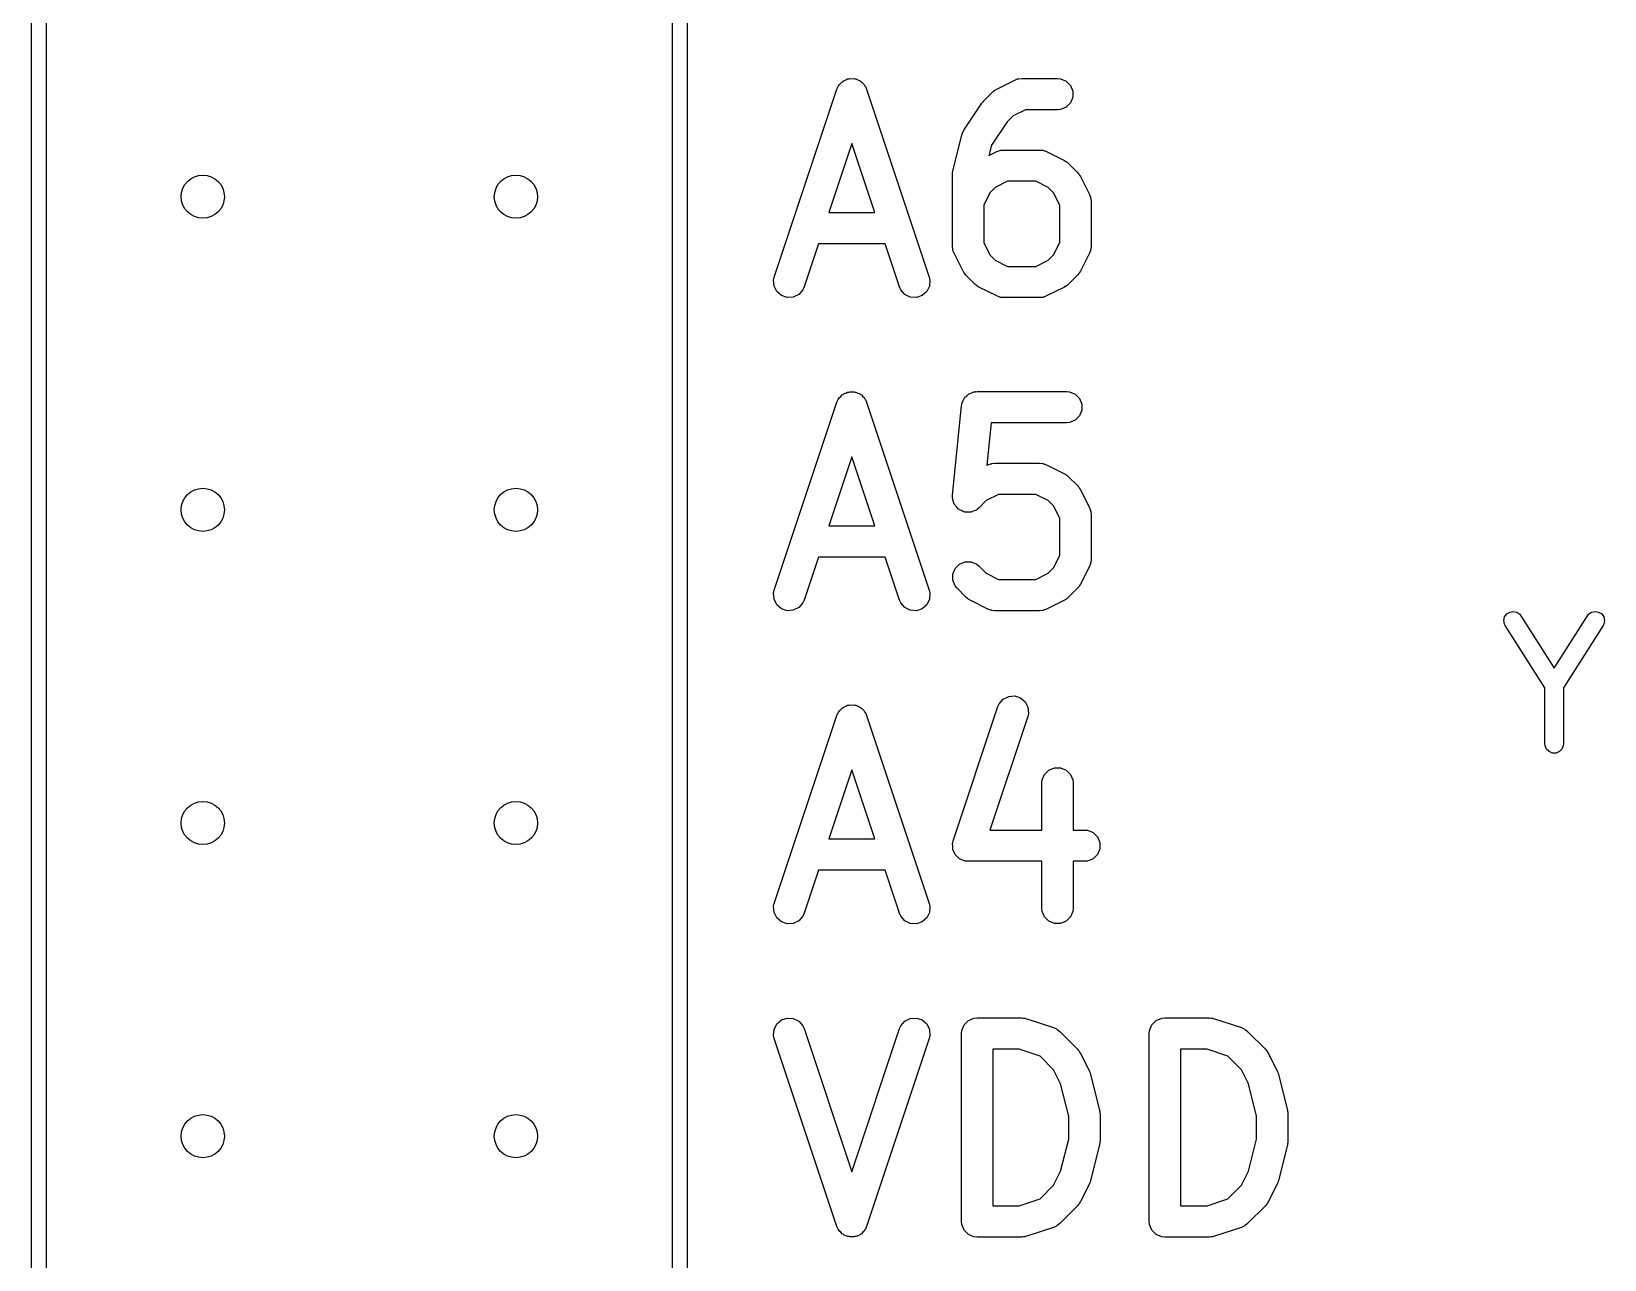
# Model space of a CAD drawing. Extents: x 0.05 to 1.97, y 0.05 to 3.57.
# Drawn here: x 0.095 to 0.598, y 1.111 to 1.503 of the extents above; entities that cross this region are included whole.
import ezdxf

# ---------------------------------------------------------------- set-up
doc = ezdxf.new("R2010")
doc.units = 0
doc.header["$MEASUREMENT"] = 0
doc.layers.add('BLACK', color=7, linetype='CONTINUOUS')

msp = doc.modelspace()

# ---------------------------------------------------------------- linework, layer by layer
at = {"layer": 'BLACK', "linetype": 'CONTINUOUS'}
for p, q in [((0.09528, 0.89764), (0.09528, 2.50236)), ((0.30472, 2.50236), (0.30472, 1)), ((0.1, 2.5), (0.1, 0.9)), ((0.3, 1.00236), (0.3, 2.5)), ((0.35482, 1.48711), (0.35541, 1.4873)), ((0.35541, 1.4873), (0.35597, 1.48759)), ((0.35597, 1.48759), (0.35633, 1.48761)), ((0.35633, 1.48761), (0.35667, 1.48772)), ((0.35667, 1.48772), (0.35729, 1.48768)), ((0.35729, 1.48768), (0.35792, 1.48772)), ((0.35792, 1.48772), (0.35826, 1.48761)), ((0.35826, 1.48761), (0.35861, 1.48759)), ((0.35861, 1.48759), (0.35917, 1.4873)), ((0.35917, 1.4873), (0.35977, 1.48711)), ((0.40934, 1.48724), (0.41026, 1.48759)), ((0.41026, 1.48759), (0.41044, 1.4876)), ((0.41044, 1.4876), (0.4106, 1.48767)), ((0.4106, 1.48767), (0.41158, 1.48776)), ((0.41158, 1.48776), (0.42301, 1.48776)), ((0.42301, 1.48776), (0.42398, 1.48767)), ((0.42398, 1.48767), (0.42579, 1.48692)), ((0.33255, 1.42434), (0.35255, 1.48434)), ((0.35255, 1.48434), (0.35295, 1.48524)), ((0.35295, 1.48524), (0.35318, 1.48551)), ((0.35318, 1.48551), (0.35334, 1.48583)), ((0.35334, 1.48583), (0.35382, 1.48624)), ((0.35382, 1.48624), (0.35423, 1.48671)), ((0.35423, 1.48671), (0.35455, 1.48687)), ((0.35455, 1.48687), (0.35482, 1.48711)), ((0.35977, 1.48711), (0.36004, 1.48687)), ((0.36004, 1.48687), (0.36036, 1.48671)), ((0.36036, 1.48671), (0.36077, 1.48624)), ((0.36077, 1.48624), (0.36124, 1.48583)), ((0.36124, 1.48583), (0.3614, 1.48551)), ((0.3614, 1.48551), (0.36164, 1.48524)), ((0.36164, 1.48524), (0.36204, 1.48434)), ((0.36204, 1.48434), (0.38204, 1.42434)), ((0.39947, 1.48058), (0.40233, 1.48344)), ((0.40233, 1.48344), (0.40271, 1.48376)), ((0.40271, 1.48376), (0.4028, 1.48386)), ((0.4028, 1.48386), (0.40295, 1.48395)), ((0.40295, 1.48395), (0.40309, 1.48406)), ((0.40309, 1.48406), (0.40321, 1.48411)), ((0.40321, 1.48411), (0.40363, 1.48438)), ((0.40363, 1.48438), (0.40934, 1.48724)), ((0.42579, 1.48692), (0.42716, 1.48554)), ((0.42716, 1.48554), (0.42791, 1.48374)), ((0.42791, 1.48374), (0.42791, 1.48179)), ((0.39313, 1.47125), (0.39885, 1.47982)), ((0.39885, 1.47983), (0.39915, 1.4802)), ((0.39885, 1.47982), (0.39885, 1.47983)), ((0.39885, 1.47982), (0.39885, 1.47982)), ((0.39915, 1.4802), (0.39947, 1.48058)), ((0.39947, 1.48058), (0.39947, 1.48058)), ((0.39947, 1.48058), (0.39947, 1.48058)), ((0.41276, 1.47776), (0.40883, 1.4758)), ((0.42301, 1.47776), (0.41276, 1.47776)), ((0.42398, 1.47786), (0.42301, 1.47776)), ((0.42579, 1.47861), (0.42398, 1.47786)), ((0.42716, 1.47999), (0.42579, 1.47861)), ((0.42791, 1.48179), (0.42716, 1.47999)), ((0.40689, 1.47386), (0.40193, 1.46642)), ((0.40883, 1.4758), (0.40689, 1.47386)), ((0.38959, 1.45826), (0.39244, 1.46969)), ((0.39244, 1.46969), (0.39265, 1.47026)), ((0.39265, 1.47026), (0.39267, 1.47039)), ((0.39267, 1.47039), (0.39273, 1.4705)), ((0.39273, 1.4705), (0.39277, 1.47061)), ((0.39277, 1.47061), (0.39285, 1.47071)), ((0.39285, 1.47071), (0.39313, 1.47125)), ((0.35729, 1.46695), (0.34994, 1.44491)), ((0.36464, 1.44491), (0.35729, 1.46695)), ((0.40193, 1.46642), (0.40111, 1.46312)), ((0.40111, 1.46312), (0.40363, 1.46438)), ((0.40363, 1.46438), (0.40454, 1.46473)), ((0.40454, 1.46473), (0.40472, 1.46474)), ((0.40472, 1.46474), (0.40489, 1.46481)), ((0.40489, 1.46481), (0.40586, 1.46491)), ((0.40586, 1.46491), (0.41729, 1.46491)), ((0.41729, 1.46491), (0.41827, 1.46481)), ((0.41827, 1.46481), (0.41843, 1.46474)), ((0.41843, 1.46474), (0.41861, 1.46473)), ((0.41861, 1.46473), (0.41953, 1.46438)), ((0.41953, 1.46438), (0.42524, 1.46152)), ((0.38944, 1.45729), (0.3895, 1.45766)), ((0.38945, 1.45722), (0.38944, 1.45729)), ((0.38944, 1.45705), (0.38945, 1.45722)), ((0.3895, 1.45766), (0.38953, 1.45802)), ((0.38953, 1.45802), (0.38956, 1.45809)), ((0.38956, 1.45809), (0.38959, 1.45826)), ((0.42524, 1.46152), (0.42566, 1.46126)), ((0.42566, 1.46126), (0.42579, 1.46121)), ((0.42579, 1.46121), (0.42592, 1.46109)), ((0.42592, 1.46109), (0.42607, 1.461)), ((0.42607, 1.461), (0.42616, 1.4609)), ((0.42616, 1.4609), (0.42654, 1.46058)), ((0.42654, 1.46058), (0.4294, 1.45773)), ((0.4294, 1.45773), (0.42971, 1.45734)), ((0.42971, 1.45734), (0.42981, 1.45726)), ((0.42981, 1.45726), (0.42991, 1.45711)), ((0.42991, 1.45711), (0.43002, 1.45697)), ((0.38944, 1.43419), (0.38944, 1.45705)), ((0.40311, 1.45294), (0.4014, 1.45123)), ((0.40704, 1.45491), (0.40311, 1.45294)), ((0.41611, 1.45491), (0.40704, 1.45491)), ((0.42005, 1.45294), (0.41611, 1.45491)), ((0.42176, 1.45123), (0.42005, 1.45294)), ((0.43002, 1.45697), (0.43007, 1.45685)), ((0.43007, 1.45685), (0.43034, 1.45643)), ((0.43034, 1.45643), (0.43319, 1.45071)), ((0.4014, 1.45123), (0.39944, 1.4473)), ((0.39944, 1.4473), (0.39944, 1.43537)), ((0.42372, 1.4473), (0.42176, 1.45123)), ((0.42372, 1.43537), (0.42372, 1.4473)), ((0.43319, 1.45071), (0.43354, 1.4498)), ((0.43354, 1.4498), (0.43356, 1.44962)), ((0.43356, 1.44962), (0.43363, 1.44945)), ((0.43363, 1.44945), (0.43372, 1.44848)), ((0.43372, 1.44848), (0.43372, 1.43419)), ((0.34994, 1.44491), (0.36464, 1.44491)), ((0.34661, 1.43491), (0.34204, 1.42118)), ((0.36798, 1.43491), (0.34661, 1.43491)), ((0.37255, 1.42118), (0.36798, 1.43491)), ((0.38953, 1.43322), (0.38944, 1.43419)), ((0.3896, 1.43305), (0.38953, 1.43322)), ((0.38961, 1.43287), (0.3896, 1.43305)), ((0.38996, 1.43196), (0.38961, 1.43287)), ((0.39944, 1.43537), (0.4014, 1.43144)), ((0.42176, 1.43144), (0.42372, 1.43537)), ((0.43354, 1.43287), (0.43319, 1.43196)), ((0.43356, 1.43305), (0.43354, 1.43287)), ((0.43363, 1.43322), (0.43356, 1.43305)), ((0.43372, 1.43419), (0.43363, 1.43322)), ((0.39282, 1.42624), (0.38996, 1.43196)), ((0.4014, 1.43144), (0.40311, 1.42973)), ((0.40311, 1.42973), (0.40704, 1.42776)), ((0.40704, 1.42776), (0.41611, 1.42776)), ((0.41611, 1.42776), (0.42005, 1.42973)), ((0.42005, 1.42973), (0.42176, 1.43144)), ((0.43319, 1.43196), (0.43034, 1.42624)), ((0.33233, 1.42339), (0.33255, 1.42434)), ((0.33247, 1.42144), (0.33233, 1.42339)), ((0.38204, 1.42434), (0.38225, 1.42339)), ((0.38225, 1.42339), (0.38212, 1.42144)), ((0.39309, 1.42582), (0.39282, 1.42624)), ((0.39314, 1.4257), (0.39309, 1.42582)), ((0.39325, 1.42556), (0.39314, 1.4257)), ((0.39334, 1.42541), (0.39325, 1.42556)), ((0.39344, 1.42533), (0.39334, 1.42541)), ((0.39376, 1.42494), (0.39344, 1.42533)), ((0.39661, 1.42208), (0.39376, 1.42494)), ((0.397, 1.42177), (0.39661, 1.42208)), ((0.42654, 1.42208), (0.42616, 1.42177)), ((0.4294, 1.42494), (0.42654, 1.42208)), ((0.42971, 1.42533), (0.4294, 1.42494)), ((0.42981, 1.42541), (0.42971, 1.42533)), ((0.42991, 1.42556), (0.42981, 1.42541)), ((0.43002, 1.4257), (0.42991, 1.42556)), ((0.43007, 1.42582), (0.43002, 1.4257)), ((0.43034, 1.42624), (0.43007, 1.42582)), ((0.33334, 1.4197), (0.33247, 1.42144)), ((0.33482, 1.41842), (0.33334, 1.4197)), ((0.33667, 1.4178), (0.33482, 1.41842)), ((0.33861, 1.41794), (0.33667, 1.4178)), ((0.34036, 1.41881), (0.33861, 1.41794)), ((0.34164, 1.42029), (0.34036, 1.41881)), ((0.34204, 1.42118), (0.34164, 1.42029)), ((0.37295, 1.42029), (0.37255, 1.42118)), ((0.37423, 1.41881), (0.37295, 1.42029)), ((0.37597, 1.41794), (0.37423, 1.41881)), ((0.37792, 1.4178), (0.37597, 1.41794)), ((0.37977, 1.41842), (0.37792, 1.4178)), ((0.38124, 1.4197), (0.37977, 1.41842)), ((0.38212, 1.42144), (0.38124, 1.4197)), ((0.39708, 1.42167), (0.397, 1.42177)), ((0.39724, 1.42158), (0.39708, 1.42167)), ((0.39737, 1.42146), (0.39724, 1.42158)), ((0.39749, 1.42141), (0.39737, 1.42146)), ((0.39791, 1.42115), (0.39749, 1.42141)), ((0.40363, 1.41829), (0.39791, 1.42115)), ((0.40454, 1.41794), (0.40363, 1.41829)), ((0.40472, 1.41793), (0.40454, 1.41794)), ((0.40489, 1.41786), (0.40472, 1.41793)), ((0.40586, 1.41776), (0.40489, 1.41786)), ((0.41729, 1.41776), (0.40586, 1.41776)), ((0.41827, 1.41786), (0.41729, 1.41776)), ((0.41843, 1.41793), (0.41827, 1.41786)), ((0.41861, 1.41794), (0.41843, 1.41793)), ((0.41953, 1.41829), (0.41861, 1.41794)), ((0.42524, 1.42115), (0.41953, 1.41829)), ((0.42566, 1.42141), (0.42524, 1.42115)), ((0.42579, 1.42146), (0.42566, 1.42141)), ((0.42592, 1.42158), (0.42579, 1.42146)), ((0.42607, 1.42167), (0.42592, 1.42158)), ((0.42616, 1.42177), (0.42607, 1.42167)), ((0.35423, 1.38671), (0.35455, 1.38687)), ((0.35455, 1.38687), (0.35482, 1.38711)), ((0.35482, 1.38711), (0.35541, 1.38731)), ((0.35541, 1.38731), (0.35597, 1.38759)), ((0.35597, 1.38759), (0.35633, 1.38761)), ((0.35633, 1.38761), (0.35667, 1.38772)), ((0.35667, 1.38772), (0.35729, 1.38768)), ((0.35729, 1.38768), (0.35792, 1.38772)), ((0.35792, 1.38772), (0.35826, 1.38761)), ((0.35826, 1.38761), (0.35861, 1.38759)), ((0.35861, 1.38759), (0.35917, 1.38731)), ((0.35917, 1.38731), (0.35977, 1.38711)), ((0.35977, 1.38711), (0.36004, 1.38687)), ((0.36004, 1.38687), (0.36036, 1.38671)), ((0.394, 1.3864), (0.39452, 1.38692)), ((0.39452, 1.38692), (0.39475, 1.38702)), ((0.39475, 1.38702), (0.39494, 1.38718)), ((0.39494, 1.38718), (0.39564, 1.38739)), ((0.39564, 1.38739), (0.39632, 1.38767)), ((0.39632, 1.38767), (0.39669, 1.3877)), ((0.39669, 1.3877), (0.39681, 1.38774)), ((0.39681, 1.38774), (0.39693, 1.38773)), ((0.39693, 1.38773), (0.39729, 1.38776)), ((0.39729, 1.38776), (0.42586, 1.38776)), ((0.42586, 1.38776), (0.42684, 1.38767)), ((0.42684, 1.38767), (0.42864, 1.38692)), ((0.42864, 1.38692), (0.43002, 1.38554)), ((0.33255, 1.32434), (0.35255, 1.38434)), ((0.35255, 1.38434), (0.35295, 1.38524)), ((0.35295, 1.38524), (0.35318, 1.38551)), ((0.35318, 1.38551), (0.35334, 1.38583)), ((0.35334, 1.38583), (0.35382, 1.38624)), ((0.35382, 1.38624), (0.35423, 1.38671)), ((0.36036, 1.38671), (0.36077, 1.38624)), ((0.36077, 1.38624), (0.36124, 1.38583)), ((0.36124, 1.38583), (0.3614, 1.38551)), ((0.3614, 1.38551), (0.36164, 1.38524)), ((0.36164, 1.38524), (0.36204, 1.38434)), ((0.36204, 1.38434), (0.38204, 1.32434)), ((0.38946, 1.35469), (0.39232, 1.38326)), ((0.39232, 1.38326), (0.39239, 1.38362)), ((0.39239, 1.38374), (0.39244, 1.38385)), ((0.39239, 1.38362), (0.39239, 1.38374)), ((0.39244, 1.38385), (0.39251, 1.38422)), ((0.39251, 1.38422), (0.39286, 1.38487)), ((0.39286, 1.38487), (0.39314, 1.38554)), ((0.39314, 1.38554), (0.39331, 1.38572)), ((0.39331, 1.38572), (0.39343, 1.38594)), ((0.39343, 1.38594), (0.394, 1.3864)), ((0.43002, 1.38554), (0.43077, 1.38374)), ((0.43077, 1.38179), (0.43002, 1.37999)), ((0.43077, 1.38374), (0.43077, 1.38179)), ((0.40182, 1.37776), (0.40046, 1.36422)), ((0.42586, 1.37776), (0.40182, 1.37776)), ((0.42684, 1.37786), (0.42586, 1.37776)), ((0.42864, 1.37861), (0.42684, 1.37786)), ((0.43002, 1.37999), (0.42864, 1.37861)), ((0.35729, 1.36695), (0.34994, 1.34491)), ((0.36464, 1.34491), (0.35729, 1.36695)), ((0.40046, 1.36422), (0.40077, 1.36438)), ((0.40077, 1.36438), (0.40169, 1.36473)), ((0.40169, 1.36473), (0.40187, 1.36474)), ((0.40187, 1.36474), (0.40203, 1.36481)), ((0.40203, 1.36481), (0.40301, 1.36491)), ((0.40301, 1.36491), (0.41729, 1.36491)), ((0.41729, 1.36491), (0.41827, 1.36481)), ((0.41827, 1.36481), (0.41843, 1.36474)), ((0.41843, 1.36474), (0.41861, 1.36473)), ((0.41861, 1.36473), (0.41953, 1.36438)), ((0.41953, 1.36438), (0.42524, 1.36152)), ((0.42524, 1.36152), (0.42566, 1.36126)), ((0.42566, 1.36126), (0.42579, 1.36121)), ((0.42579, 1.36121), (0.42592, 1.36109)), ((0.42592, 1.36109), (0.42607, 1.361)), ((0.42607, 1.361), (0.42616, 1.3609)), ((0.42616, 1.3609), (0.42654, 1.36058)), ((0.42654, 1.36058), (0.4294, 1.35773)), ((0.4294, 1.35773), (0.42971, 1.35734)), ((0.42971, 1.35734), (0.42981, 1.35726)), ((0.42981, 1.35726), (0.42991, 1.35711)), ((0.42991, 1.35711), (0.43002, 1.35697)), ((0.43002, 1.35697), (0.43007, 1.35685)), ((0.43007, 1.35685), (0.43034, 1.35643)), ((0.38946, 1.35371), (0.38946, 1.35469)), ((0.38953, 1.35347), (0.38946, 1.35371)), ((0.38953, 1.35322), (0.38953, 1.35347)), ((0.38981, 1.35254), (0.38953, 1.35322)), ((0.39002, 1.35184), (0.38981, 1.35254)), ((0.39018, 1.35165), (0.39002, 1.35184)), ((0.39028, 1.35141), (0.39018, 1.35165)), ((0.40026, 1.35294), (0.39797, 1.35066)), ((0.40419, 1.35491), (0.40026, 1.35294)), ((0.41611, 1.35491), (0.40419, 1.35491)), ((0.42005, 1.35294), (0.41611, 1.35491)), ((0.42176, 1.35123), (0.42005, 1.35294)), ((0.43034, 1.35643), (0.43319, 1.35071)), ((0.3908, 1.3509), (0.39028, 1.35141)), ((0.39126, 1.35033), (0.3908, 1.3509)), ((0.39148, 1.35021), (0.39126, 1.35033)), ((0.39166, 1.35003), (0.39148, 1.35021)), ((0.39233, 1.34975), (0.39166, 1.35003)), ((0.39298, 1.34941), (0.39233, 1.34975)), ((0.39323, 1.34938), (0.39298, 1.34941)), ((0.39346, 1.34929), (0.39323, 1.34938)), ((0.39419, 1.34929), (0.39346, 1.34929)), ((0.39492, 1.34921), (0.39419, 1.34929)), ((0.39516, 1.34929), (0.39492, 1.34921)), ((0.39541, 1.34929), (0.39516, 1.34929)), ((0.39609, 1.34957), (0.39541, 1.34929)), ((0.39679, 1.34978), (0.39609, 1.34957)), ((0.39698, 1.34994), (0.39679, 1.34978)), ((0.39721, 1.35003), (0.39698, 1.34994)), ((0.39797, 1.35066), (0.39721, 1.35003)), ((0.42372, 1.3473), (0.42176, 1.35123)), ((0.42372, 1.33537), (0.42372, 1.3473)), ((0.43319, 1.35071), (0.43354, 1.3498)), ((0.43354, 1.3498), (0.43356, 1.34962)), ((0.43356, 1.34962), (0.43363, 1.34945)), ((0.43363, 1.34945), (0.43372, 1.34848)), ((0.43372, 1.34848), (0.43372, 1.33419)), ((0.34994, 1.34491), (0.36464, 1.34491)), ((0.34661, 1.33491), (0.34204, 1.32118)), ((0.36798, 1.33491), (0.34661, 1.33491)), ((0.37255, 1.32118), (0.36798, 1.33491)), ((0.39028, 1.33126), (0.39166, 1.33263)), ((0.39166, 1.33263), (0.39346, 1.33338)), ((0.39346, 1.33338), (0.39541, 1.33338)), ((0.39541, 1.33338), (0.39721, 1.33263)), ((0.39721, 1.33263), (0.39797, 1.33201)), ((0.39797, 1.33201), (0.40026, 1.32973)), ((0.42176, 1.33144), (0.42372, 1.33537)), ((0.43319, 1.33196), (0.43034, 1.32624)), ((0.43354, 1.33287), (0.43319, 1.33196)), ((0.43356, 1.33305), (0.43354, 1.33287)), ((0.43363, 1.33322), (0.43356, 1.33305)), ((0.43372, 1.33419), (0.43363, 1.33322)), ((0.38953, 1.32945), (0.39028, 1.33126)), ((0.38953, 1.3275), (0.38953, 1.32945)), ((0.39028, 1.3257), (0.38953, 1.3275)), ((0.40026, 1.32973), (0.40419, 1.32776)), ((0.40419, 1.32776), (0.41611, 1.32776)), ((0.41611, 1.32776), (0.42005, 1.32973)), ((0.42005, 1.32973), (0.42176, 1.33144)), ((0.33233, 1.32339), (0.33255, 1.32434)), ((0.33247, 1.32144), (0.33233, 1.32339)), ((0.33334, 1.3197), (0.33247, 1.32144)), ((0.38212, 1.32144), (0.38124, 1.3197)), ((0.38204, 1.32434), (0.38225, 1.32339)), ((0.38225, 1.32339), (0.38212, 1.32144)), ((0.3909, 1.32494), (0.39028, 1.3257)), ((0.39376, 1.32208), (0.3909, 1.32494)), ((0.39414, 1.32177), (0.39376, 1.32208)), ((0.39423, 1.32167), (0.39414, 1.32177)), ((0.39438, 1.32158), (0.39423, 1.32167)), ((0.39452, 1.32146), (0.39438, 1.32158)), ((0.39464, 1.32141), (0.39452, 1.32146)), ((0.42579, 1.32146), (0.42566, 1.32141)), ((0.42592, 1.32158), (0.42579, 1.32146)), ((0.42607, 1.32167), (0.42592, 1.32158)), ((0.42616, 1.32177), (0.42607, 1.32167)), ((0.42654, 1.32208), (0.42616, 1.32177)), ((0.4294, 1.32494), (0.42654, 1.32208)), ((0.42971, 1.32533), (0.4294, 1.32494)), ((0.42981, 1.32541), (0.42971, 1.32533)), ((0.42991, 1.32556), (0.42981, 1.32541)), ((0.43002, 1.3257), (0.42991, 1.32556)), ((0.43007, 1.32582), (0.43002, 1.3257)), ((0.43034, 1.32624), (0.43007, 1.32582)), ((0.33482, 1.31842), (0.33334, 1.3197)), ((0.33667, 1.3178), (0.33482, 1.31842)), ((0.33861, 1.31794), (0.33667, 1.3178)), ((0.34036, 1.31881), (0.33861, 1.31794)), ((0.34164, 1.32029), (0.34036, 1.31881)), ((0.34204, 1.32118), (0.34164, 1.32029)), ((0.37295, 1.32029), (0.37255, 1.32118)), ((0.37423, 1.31881), (0.37295, 1.32029)), ((0.37597, 1.31794), (0.37423, 1.31881)), ((0.37792, 1.3178), (0.37597, 1.31794)), ((0.37977, 1.31842), (0.37792, 1.3178)), ((0.38124, 1.3197), (0.37977, 1.31842)), ((0.39506, 1.32115), (0.39464, 1.32141)), ((0.40077, 1.31829), (0.39506, 1.32115)), ((0.40169, 1.31794), (0.40077, 1.31829)), ((0.40187, 1.31793), (0.40169, 1.31794)), ((0.40203, 1.31786), (0.40187, 1.31793)), ((0.40301, 1.31776), (0.40203, 1.31786)), ((0.41729, 1.31776), (0.40301, 1.31776)), ((0.41827, 1.31786), (0.41729, 1.31776)), ((0.41843, 1.31793), (0.41827, 1.31786)), ((0.41861, 1.31794), (0.41843, 1.31793)), ((0.41953, 1.31829), (0.41861, 1.31794)), ((0.42524, 1.32115), (0.41953, 1.31829)), ((0.42566, 1.32141), (0.42524, 1.32115)), ((0.56582, 1.3158), (0.56648, 1.31675)), ((0.56648, 1.31675), (0.56745, 1.31737)), ((0.56745, 1.31737), (0.56859, 1.31757)), ((0.56859, 1.31757), (0.56971, 1.31732)), ((0.56971, 1.31732), (0.57066, 1.31665)), ((0.57066, 1.31665), (0.57101, 1.3162)), ((0.59228, 1.3162), (0.59264, 1.31665)), ((0.59264, 1.31665), (0.59358, 1.31732)), ((0.59358, 1.31732), (0.5947, 1.31757)), ((0.5947, 1.31757), (0.59584, 1.31737)), ((0.59584, 1.31737), (0.59681, 1.31675)), ((0.59681, 1.31675), (0.59747, 1.3158)), ((0.56557, 1.31468), (0.56582, 1.3158)), ((0.56577, 1.31354), (0.56557, 1.31468)), ((0.56603, 1.31303), (0.56577, 1.31354)), ((0.57869, 1.29313), (0.56603, 1.31303)), ((0.57101, 1.3162), (0.58165, 1.29949)), ((0.58165, 1.29949), (0.59228, 1.3162)), ((0.59726, 1.31303), (0.5846, 1.29313)), ((0.59752, 1.31354), (0.59726, 1.31303)), ((0.59747, 1.3158), (0.59772, 1.31468)), ((0.59772, 1.31468), (0.59752, 1.31354)), ((0.57869, 1.27524), (0.57869, 1.29313)), ((0.5846, 1.29313), (0.5846, 1.27524)), ((0.35382, 1.28624), (0.35423, 1.28671)), ((0.35423, 1.28671), (0.35455, 1.28687)), ((0.35455, 1.28687), (0.35482, 1.28711)), ((0.35482, 1.28711), (0.35541, 1.2873)), ((0.35541, 1.2873), (0.35597, 1.28759)), ((0.35597, 1.28759), (0.35633, 1.28761)), ((0.35633, 1.28761), (0.35667, 1.28772)), ((0.35667, 1.28772), (0.35729, 1.28768)), ((0.35729, 1.28768), (0.35792, 1.28772)), ((0.35792, 1.28772), (0.35826, 1.28761)), ((0.35826, 1.28761), (0.35861, 1.28759)), ((0.35861, 1.28759), (0.35917, 1.2873)), ((0.35917, 1.2873), (0.35977, 1.28711)), ((0.35977, 1.28711), (0.36004, 1.28687)), ((0.36004, 1.28687), (0.36036, 1.28671)), ((0.36036, 1.28671), (0.36077, 1.28624)), ((0.38969, 1.24434), (0.40398, 1.2872)), ((0.40398, 1.2872), (0.40438, 1.2881)), ((0.40438, 1.2881), (0.40566, 1.28957)), ((0.40566, 1.28957), (0.4074, 1.29044)), ((0.4074, 1.29044), (0.40935, 1.29058)), ((0.40935, 1.29058), (0.4112, 1.28996)), ((0.4112, 1.28996), (0.41267, 1.28869)), ((0.41267, 1.28869), (0.41354, 1.28694)), ((0.41354, 1.28694), (0.41368, 1.28499)), ((0.33255, 1.22434), (0.35255, 1.28434)), ((0.35255, 1.28434), (0.35295, 1.28524)), ((0.35295, 1.28524), (0.35318, 1.28551)), ((0.35318, 1.28551), (0.35334, 1.28583)), ((0.35334, 1.28583), (0.35382, 1.28624)), ((0.36077, 1.28624), (0.36124, 1.28583)), ((0.36124, 1.28583), (0.3614, 1.28551)), ((0.3614, 1.28551), (0.36164, 1.28524)), ((0.36164, 1.28524), (0.36204, 1.28434)), ((0.36204, 1.28434), (0.38204, 1.22434)), ((0.41347, 1.28404), (0.40137, 1.24776)), ((0.41368, 1.28499), (0.41347, 1.28404)), ((0.57875, 1.27467), (0.57869, 1.27524)), ((0.57919, 1.2736), (0.57875, 1.27467)), ((0.58001, 1.27279), (0.57919, 1.2736)), ((0.58107, 1.27235), (0.58001, 1.27279)), ((0.58222, 1.27235), (0.58107, 1.27235)), ((0.58329, 1.27279), (0.58222, 1.27235)), ((0.5841, 1.2736), (0.58329, 1.27279)), ((0.58454, 1.27467), (0.5841, 1.2736)), ((0.5846, 1.27524), (0.58454, 1.27467)), ((0.35729, 1.26695), (0.34994, 1.24491)), ((0.36464, 1.24491), (0.35729, 1.26695)), ((0.41885, 1.26554), (0.42023, 1.26692)), ((0.42023, 1.26692), (0.42203, 1.26767)), ((0.42203, 1.26767), (0.42398, 1.26767)), ((0.42398, 1.26767), (0.42579, 1.26692)), ((0.42579, 1.26692), (0.42716, 1.26554)), ((0.41801, 1.26276), (0.4181, 1.26374)), ((0.41801, 1.24776), (0.41801, 1.26276)), ((0.4181, 1.26374), (0.41885, 1.26554)), ((0.42716, 1.26554), (0.42791, 1.26374)), ((0.42791, 1.26374), (0.42801, 1.26276)), ((0.42801, 1.26276), (0.42801, 1.24776)), ((0.40137, 1.24776), (0.41801, 1.24776)), ((0.42801, 1.24776), (0.43158, 1.24776)), ((0.43158, 1.24776), (0.43255, 1.24767)), ((0.43255, 1.24767), (0.43436, 1.24692)), ((0.43436, 1.24692), (0.43574, 1.24554)), ((0.34994, 1.24491), (0.36464, 1.24491)), ((0.38948, 1.24339), (0.38953, 1.24364)), ((0.38953, 1.24259), (0.38948, 1.24339)), ((0.38953, 1.24374), (0.38958, 1.24386)), ((0.38953, 1.24364), (0.38953, 1.24374)), ((0.38953, 1.24179), (0.38953, 1.24259)), ((0.3896, 1.24162), (0.38953, 1.24179)), ((0.38958, 1.24386), (0.38969, 1.24434)), ((0.38961, 1.24144), (0.3896, 1.24162)), ((0.38997, 1.24073), (0.38961, 1.24144)), ((0.43574, 1.24554), (0.43648, 1.24374)), ((0.43648, 1.24179), (0.43574, 1.23999)), ((0.43648, 1.24374), (0.43648, 1.24179)), ((0.39028, 1.23999), (0.38997, 1.24073)), ((0.39041, 1.23986), (0.39028, 1.23999)), ((0.39049, 1.2397), (0.39041, 1.23986)), ((0.39109, 1.23917), (0.39049, 1.2397)), ((0.39166, 1.23861), (0.39109, 1.23917)), ((0.39182, 1.23854), (0.39166, 1.23861)), ((0.39196, 1.23842), (0.39182, 1.23854)), ((0.39272, 1.23817), (0.39196, 1.23842)), ((0.39346, 1.23786), (0.39272, 1.23817)), ((0.39372, 1.23783), (0.39346, 1.23786)), ((0.39381, 1.2378), (0.39372, 1.23783)), ((0.39394, 1.23781), (0.39381, 1.2378)), ((0.39444, 1.23776), (0.39394, 1.23781)), ((0.41801, 1.23776), (0.39444, 1.23776)), ((0.41801, 1.22276), (0.41801, 1.23776)), ((0.43158, 1.23776), (0.42801, 1.23776)), ((0.42801, 1.23776), (0.42801, 1.22276)), ((0.43255, 1.23786), (0.43158, 1.23776)), ((0.43436, 1.23861), (0.43255, 1.23786)), ((0.43574, 1.23999), (0.43436, 1.23861)), ((0.34661, 1.23491), (0.34204, 1.22118)), ((0.36798, 1.23491), (0.34661, 1.23491)), ((0.37255, 1.22118), (0.36798, 1.23491)), ((0.33233, 1.22339), (0.33255, 1.22434)), ((0.33247, 1.22144), (0.33233, 1.22339)), ((0.33334, 1.2197), (0.33247, 1.22144)), ((0.34204, 1.22118), (0.34164, 1.22029)), ((0.37295, 1.22029), (0.37255, 1.22118)), ((0.38212, 1.22144), (0.38124, 1.2197)), ((0.38204, 1.22434), (0.38225, 1.22339)), ((0.38225, 1.22339), (0.38212, 1.22144)), ((0.4181, 1.22179), (0.41801, 1.22276)), ((0.41885, 1.21999), (0.4181, 1.22179)), ((0.42791, 1.22179), (0.42716, 1.21999)), ((0.42801, 1.22276), (0.42791, 1.22179)), ((0.33482, 1.21842), (0.33334, 1.2197)), ((0.33667, 1.2178), (0.33482, 1.21842)), ((0.33861, 1.21794), (0.33667, 1.2178)), ((0.34036, 1.21881), (0.33861, 1.21794)), ((0.34164, 1.22029), (0.34036, 1.21881)), ((0.37423, 1.21881), (0.37295, 1.22029)), ((0.37597, 1.21794), (0.37423, 1.21881)), ((0.37792, 1.2178), (0.37597, 1.21794)), ((0.37977, 1.21842), (0.37792, 1.2178)), ((0.38124, 1.2197), (0.37977, 1.21842)), ((0.42023, 1.21861), (0.41885, 1.21999)), ((0.42203, 1.21786), (0.42023, 1.21861)), ((0.42398, 1.21786), (0.42203, 1.21786)), ((0.42579, 1.21861), (0.42398, 1.21786)), ((0.42716, 1.21999), (0.42579, 1.21861)), ((0.33247, 1.18408), (0.33334, 1.18583)), ((0.33334, 1.18583), (0.33482, 1.18711)), ((0.33482, 1.18711), (0.33667, 1.18772)), ((0.33667, 1.18772), (0.33861, 1.18759)), ((0.33861, 1.18759), (0.34036, 1.18671)), ((0.34036, 1.18671), (0.34164, 1.18524)), ((0.37295, 1.18524), (0.37423, 1.18671)), ((0.37423, 1.18671), (0.37597, 1.18759)), ((0.37597, 1.18759), (0.37792, 1.18772)), ((0.37792, 1.18772), (0.37977, 1.18711)), ((0.37977, 1.18711), (0.38124, 1.18583)), ((0.38124, 1.18583), (0.38212, 1.18408)), ((0.39314, 1.18554), (0.39452, 1.18692)), ((0.39452, 1.18692), (0.39632, 1.18767)), ((0.39632, 1.18767), (0.39729, 1.18776)), ((0.39729, 1.18776), (0.41158, 1.18776)), ((0.41158, 1.18776), (0.41207, 1.18771)), ((0.41207, 1.18771), (0.4122, 1.18772)), ((0.4122, 1.18772), (0.41238, 1.18768)), ((0.41238, 1.18768), (0.41255, 1.18767)), ((0.41255, 1.18767), (0.41268, 1.18762)), ((0.41268, 1.18762), (0.41316, 1.18751)), ((0.41316, 1.18751), (0.42173, 1.18465)), ((0.45314, 1.18554), (0.45452, 1.18692)), ((0.45452, 1.18692), (0.45632, 1.18767)), ((0.45632, 1.18767), (0.45729, 1.18776)), ((0.45729, 1.18776), (0.47158, 1.18776)), ((0.47158, 1.18776), (0.47207, 1.18771)), ((0.47207, 1.18771), (0.4722, 1.18772)), ((0.4722, 1.18772), (0.47238, 1.18768)), ((0.47238, 1.18768), (0.47255, 1.18767)), ((0.47255, 1.18767), (0.47268, 1.18762)), ((0.47268, 1.18762), (0.47316, 1.18751)), ((0.47316, 1.18751), (0.48173, 1.18465)), ((0.33233, 1.18214), (0.33247, 1.18408)), ((0.33255, 1.18118), (0.33233, 1.18214)), ((0.35255, 1.12118), (0.33255, 1.18118)), ((0.34164, 1.18524), (0.34204, 1.18434)), ((0.34204, 1.18434), (0.35729, 1.13857)), ((0.35729, 1.13857), (0.37255, 1.18434)), ((0.38204, 1.18118), (0.36204, 1.12118)), ((0.37255, 1.18434), (0.37295, 1.18524)), ((0.38225, 1.18214), (0.38204, 1.18118)), ((0.38212, 1.18408), (0.38225, 1.18214)), ((0.39229, 1.18276), (0.39239, 1.18374)), ((0.39229, 1.12276), (0.39229, 1.18276)), ((0.39239, 1.18374), (0.39314, 1.18554)), ((0.42173, 1.18465), (0.42263, 1.18425)), ((0.42263, 1.18425), (0.42276, 1.18413)), ((0.42276, 1.18413), (0.42293, 1.18406)), ((0.42293, 1.18406), (0.42369, 1.18344)), ((0.42369, 1.18344), (0.4294, 1.17773)), ((0.45229, 1.18276), (0.45239, 1.18374)), ((0.45229, 1.12276), (0.45229, 1.18276)), ((0.45239, 1.18374), (0.45314, 1.18554)), ((0.48173, 1.18465), (0.48263, 1.18425)), ((0.48263, 1.18425), (0.48276, 1.18413)), ((0.48276, 1.18413), (0.48293, 1.18406)), ((0.48293, 1.18406), (0.48369, 1.18344)), ((0.48369, 1.18344), (0.4894, 1.17773)), ((0.41077, 1.17776), (0.40229, 1.17776)), ((0.40229, 1.17776), (0.40229, 1.12776)), ((0.41745, 1.17554), (0.41077, 1.17776)), ((0.4294, 1.17773), (0.42971, 1.17734)), ((0.42971, 1.17734), (0.42981, 1.17726)), ((0.42981, 1.17726), (0.42991, 1.17711)), ((0.42991, 1.17711), (0.43002, 1.17697)), ((0.43002, 1.17697), (0.43007, 1.17685)), ((0.43007, 1.17685), (0.43034, 1.17643)), ((0.43034, 1.17643), (0.43319, 1.17071)), ((0.47077, 1.17776), (0.46229, 1.17776)), ((0.46229, 1.17776), (0.46229, 1.12776)), ((0.47745, 1.17554), (0.47077, 1.17776)), ((0.4894, 1.17773), (0.48971, 1.17734)), ((0.48971, 1.17734), (0.48981, 1.17726)), ((0.48981, 1.17726), (0.48991, 1.17711)), ((0.48991, 1.17711), (0.49002, 1.17697)), ((0.49002, 1.17697), (0.49007, 1.17685)), ((0.49007, 1.17685), (0.49034, 1.17643)), ((0.49034, 1.17643), (0.49319, 1.17071)), ((0.42176, 1.17123), (0.41745, 1.17554)), ((0.424, 1.16673), (0.42176, 1.17123)), ((0.43319, 1.17071), (0.43322, 1.17064)), ((0.48176, 1.17123), (0.47745, 1.17554)), ((0.484, 1.16673), (0.48176, 1.17123)), ((0.49319, 1.17071), (0.49322, 1.17064)), ((0.42658, 1.15643), (0.424, 1.16673)), ((0.43322, 1.17064), (0.43324, 1.17061)), ((0.43324, 1.17061), (0.43339, 1.1702)), ((0.43339, 1.1702), (0.43354, 1.1698)), ((0.43354, 1.1698), (0.43355, 1.16976)), ((0.43355, 1.16976), (0.43357, 1.16969)), ((0.43357, 1.16969), (0.43643, 1.15826)), ((0.48658, 1.15643), (0.484, 1.16673)), ((0.49322, 1.17064), (0.49324, 1.17061)), ((0.49324, 1.17061), (0.49339, 1.1702)), ((0.49339, 1.1702), (0.49354, 1.1698)), ((0.49354, 1.1698), (0.49355, 1.16976)), ((0.49355, 1.16976), (0.49357, 1.16969)), ((0.49357, 1.16969), (0.49643, 1.15826)), ((0.42658, 1.14909), (0.42658, 1.15643)), ((0.43643, 1.15826), (0.43645, 1.15809)), ((0.43645, 1.15809), (0.43648, 1.15802)), ((0.43648, 1.15802), (0.43652, 1.15766)), ((0.43652, 1.15766), (0.43657, 1.15729)), ((0.43657, 1.15729), (0.43656, 1.15722)), ((0.43656, 1.15722), (0.43658, 1.15705)), ((0.43658, 1.15705), (0.43658, 1.14848)), ((0.48658, 1.14909), (0.48658, 1.15643)), ((0.49643, 1.15826), (0.49645, 1.15809)), ((0.49645, 1.15809), (0.49648, 1.15802)), ((0.49648, 1.15802), (0.49652, 1.15766)), ((0.49652, 1.15766), (0.49657, 1.15729)), ((0.49657, 1.15729), (0.49656, 1.15722)), ((0.49656, 1.15722), (0.49658, 1.15705)), ((0.49658, 1.15705), (0.49658, 1.14848)), ((0.424, 1.13879), (0.42658, 1.14909)), ((0.43643, 1.14726), (0.43357, 1.13584)), ((0.43645, 1.14743), (0.43643, 1.14726)), ((0.43648, 1.1475), (0.43645, 1.14743)), ((0.43652, 1.14787), (0.43648, 1.1475)), ((0.43657, 1.14823), (0.43652, 1.14787)), ((0.43658, 1.14848), (0.43656, 1.14831)), ((0.43656, 1.14831), (0.43657, 1.14823)), ((0.484, 1.13879), (0.48658, 1.14909)), ((0.49643, 1.14726), (0.49357, 1.13584)), ((0.49645, 1.14743), (0.49643, 1.14726)), ((0.49648, 1.1475), (0.49645, 1.14743)), ((0.49652, 1.14787), (0.49648, 1.1475)), ((0.49657, 1.14823), (0.49652, 1.14787)), ((0.49658, 1.14848), (0.49656, 1.14831)), ((0.49656, 1.14831), (0.49657, 1.14823)), ((0.42176, 1.1343), (0.424, 1.13879)), ((0.43354, 1.13573), (0.43339, 1.13532)), ((0.43355, 1.13576), (0.43354, 1.13573)), ((0.43357, 1.13584), (0.43355, 1.13576)), ((0.48176, 1.1343), (0.484, 1.13879)), ((0.49354, 1.13573), (0.49339, 1.13532)), ((0.49355, 1.13576), (0.49354, 1.13573)), ((0.49357, 1.13584), (0.49355, 1.13576)), ((0.41745, 1.12999), (0.42176, 1.1343)), ((0.43319, 1.13481), (0.43034, 1.1291)), ((0.43322, 1.13488), (0.43319, 1.13481)), ((0.43324, 1.13491), (0.43322, 1.13488)), ((0.43339, 1.13532), (0.43324, 1.13491)), ((0.47745, 1.12999), (0.48176, 1.1343)), ((0.49319, 1.13481), (0.49034, 1.1291)), ((0.49322, 1.13488), (0.49319, 1.13481)), ((0.49324, 1.13491), (0.49322, 1.13488)), ((0.49339, 1.13532), (0.49324, 1.13491)), ((0.40229, 1.12776), (0.41077, 1.12776)), ((0.41077, 1.12776), (0.41745, 1.12999)), ((0.4294, 1.1278), (0.42369, 1.12208)), ((0.42971, 1.12818), (0.4294, 1.1278)), ((0.42981, 1.12827), (0.42971, 1.12818)), ((0.42991, 1.12842), (0.42981, 1.12827)), ((0.43002, 1.12856), (0.42991, 1.12842)), ((0.43007, 1.12868), (0.43002, 1.12856)), ((0.43034, 1.1291), (0.43007, 1.12868)), ((0.46229, 1.12776), (0.47077, 1.12776)), ((0.47077, 1.12776), (0.47745, 1.12999)), ((0.4894, 1.1278), (0.48369, 1.12208)), ((0.48971, 1.12818), (0.4894, 1.1278)), ((0.48981, 1.12827), (0.48971, 1.12818)), ((0.48991, 1.12842), (0.48981, 1.12827)), ((0.49002, 1.12856), (0.48991, 1.12842)), ((0.49007, 1.12868), (0.49002, 1.12856)), ((0.49034, 1.1291), (0.49007, 1.12868)), ((0.35295, 1.12029), (0.35255, 1.12118)), ((0.36204, 1.12118), (0.36164, 1.12029)), ((0.39239, 1.12179), (0.39229, 1.12276)), ((0.39314, 1.11999), (0.39239, 1.12179)), ((0.42173, 1.12088), (0.41316, 1.11802)), ((0.42263, 1.12128), (0.42173, 1.12088)), ((0.42276, 1.12139), (0.42263, 1.12128)), ((0.42293, 1.12146), (0.42276, 1.12139)), ((0.42369, 1.12208), (0.42293, 1.12146)), ((0.45239, 1.12179), (0.45229, 1.12276)), ((0.45314, 1.11999), (0.45239, 1.12179)), ((0.48173, 1.12088), (0.47316, 1.11802)), ((0.48263, 1.12128), (0.48173, 1.12088)), ((0.48276, 1.12139), (0.48263, 1.12128)), ((0.48293, 1.12146), (0.48276, 1.12139)), ((0.48369, 1.12208), (0.48293, 1.12146)), ((0.35318, 1.12002), (0.35295, 1.12029)), ((0.35334, 1.1197), (0.35318, 1.12002)), ((0.35382, 1.11929), (0.35334, 1.1197)), ((0.35423, 1.11881), (0.35382, 1.11929)), ((0.35455, 1.11865), (0.35423, 1.11881)), ((0.35482, 1.11842), (0.35455, 1.11865)), ((0.35541, 1.11822), (0.35482, 1.11842)), ((0.35597, 1.11794), (0.35541, 1.11822)), ((0.35633, 1.11792), (0.35597, 1.11794)), ((0.35667, 1.1178), (0.35633, 1.11792)), ((0.35729, 1.11785), (0.35667, 1.1178)), ((0.35792, 1.1178), (0.35729, 1.11785)), ((0.35826, 1.11792), (0.35792, 1.1178)), ((0.35861, 1.11794), (0.35826, 1.11792)), ((0.35917, 1.11822), (0.35861, 1.11794)), ((0.35977, 1.11842), (0.35917, 1.11822)), ((0.36004, 1.11865), (0.35977, 1.11842)), ((0.36036, 1.11881), (0.36004, 1.11865)), ((0.36077, 1.11929), (0.36036, 1.11881)), ((0.36124, 1.1197), (0.36077, 1.11929)), ((0.3614, 1.12002), (0.36124, 1.1197)), ((0.36164, 1.12029), (0.3614, 1.12002)), ((0.39452, 1.11861), (0.39314, 1.11999)), ((0.39632, 1.11786), (0.39452, 1.11861)), ((0.39729, 1.11776), (0.39632, 1.11786)), ((0.41158, 1.11776), (0.39729, 1.11776)), ((0.41207, 1.11781), (0.41158, 1.11776)), ((0.4122, 1.1178), (0.41207, 1.11781)), ((0.41238, 1.11784), (0.4122, 1.1178)), ((0.41255, 1.11786), (0.41238, 1.11784)), ((0.41268, 1.11791), (0.41255, 1.11786)), ((0.41316, 1.11802), (0.41268, 1.11791)), ((0.45452, 1.11861), (0.45314, 1.11999)), ((0.45632, 1.11786), (0.45452, 1.11861)), ((0.45729, 1.11776), (0.45632, 1.11786)), ((0.47158, 1.11776), (0.45729, 1.11776)), ((0.47207, 1.11781), (0.47158, 1.11776)), ((0.4722, 1.1178), (0.47207, 1.11781)), ((0.47238, 1.11784), (0.4722, 1.1178)), ((0.47255, 1.11786), (0.47238, 1.11784)), ((0.47268, 1.11791), (0.47255, 1.11786)), ((0.47316, 1.11802), (0.47268, 1.11791))]:
    msp.add_line(p, q, dxfattribs=at)
at = {"layer": 'BLACK'}
for centre in [(0.15, 1.45), (0.25, 1.45), (0.15, 1.35), (0.25, 1.35), (0.15, 1.25), (0.25, 1.25), (0.15, 1.15), (0.25, 1.15)]:
    msp.add_circle(centre, 0.00689, dxfattribs=at)

doc.saveas('drawing.dxf')
